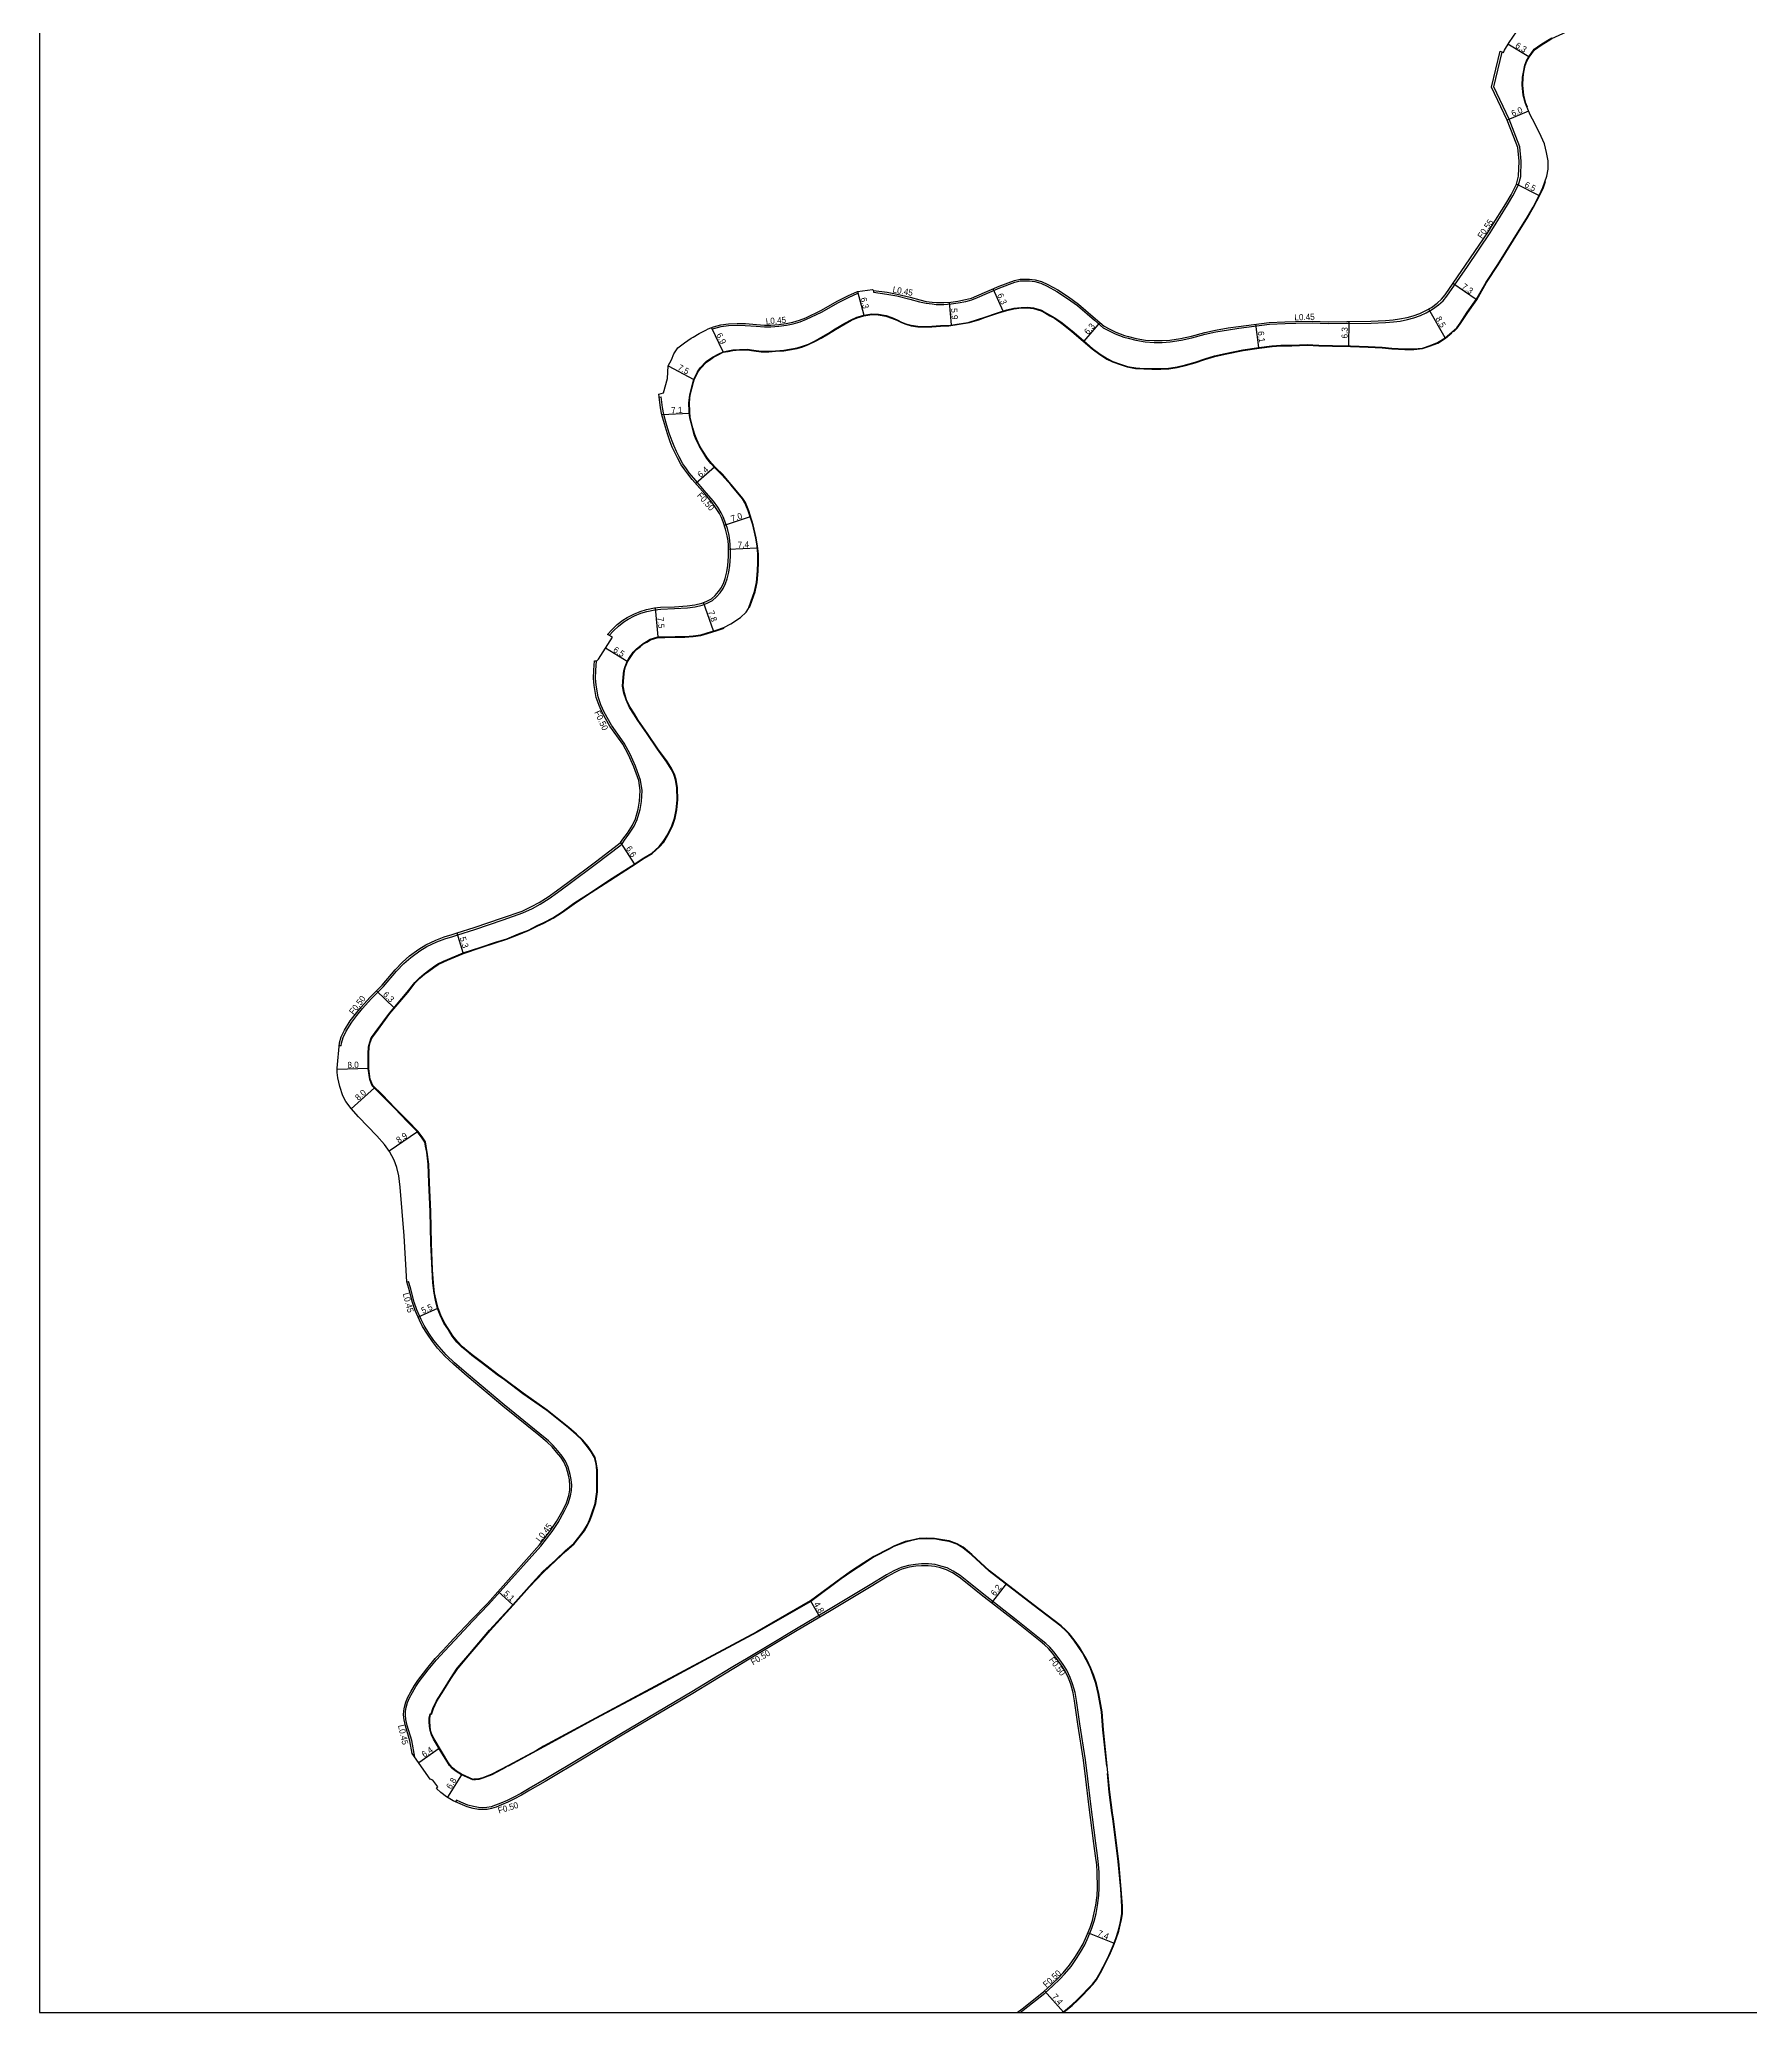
# Model space of a CAD drawing. Header units: metres. Extents: x -24000 to -20000, y -93000 to -89999.
# Drawn here: x -24000 to -23559, y -93000 to -92491 of the extents above; entities that cross this region are included whole.
import ezdxf

# ---------------------------------------------------------------- set-up
doc = ezdxf.new("R2010")
doc.units = ezdxf.units.M
doc.header["$LTSCALE"] = 2.5
for name, color, linetype in [('側溝・桝', 7, 'Continuous'), ('図郭', 7, 'Continuous'), ('幅員', 7, 'Continuous'), ('歩道・分離帯・安全施設', 7, 'Continuous'), ('道路', 7, 'Continuous')]:
    doc.layers.add(name, color=color, linetype=linetype)
doc.styles.get("Standard").update_dxf_attribs({"font": ''})
doc.styles.get('Standard').set_extended_font_data('@MS PGothic')

msp = doc.modelspace()

# ---------------------------------------------------------------- linework, layer by layer
at = {"layer": '側溝・桝'}
for points in [[(-23662.28, -92564.46), (-23656.58, -92564.4), (-23652.84, -92564.24), (-23650.78, -92564.05), (-23649.11, -92563.83), (-23647.15, -92563.44), (-23645.57, -92563.03), (-23643.82, -92562.4), (-23642.32, -92561.73), (-23640.69, -92560.8), (-23639.15, -92559.65), (-23638.02, -92558.6), (-23637.04, -92557.43), (-23631.72, -92549.73), (-23625.82, -92541.05), (-23625, -92539.74), (-23621.35, -92533.87), (-23619.98, -92531.57), (-23618.52, -92528.72), (-23617.96, -92526.54), (-23617.85, -92522.61), (-23618.2, -92518.95), (-23619.2, -92516.22), (-23620.95, -92511.81), (-23624.92, -92503.44), (-23622.79, -92494.46)], [(-23784.92, -92556.42), (-23781.47, -92556.88), (-23778.84, -92557.36), (-23775.53, -92558.16), (-23773.06, -92558.84), (-23771.35, -92559.22), (-23769.79, -92559.41), (-23768.7, -92559.53), (-23766.76, -92559.55), (-23764.88, -92559.39), (-23763.06, -92559.14), (-23761.05, -92558.76), (-23759.52, -92558.37), (-23758.07, -92557.79), (-23752.35, -92555.25), (-23748.44, -92553.81), (-23747.04, -92553.49), (-23746.07, -92553.45), (-23744.7, -92553.47), (-23743.32, -92553.65), (-23741.73, -92554.1), (-23740.1, -92554.8), (-23737.58, -92556.19), (-23734.85, -92557.99), (-23732.28, -92559.85), (-23727.89, -92563.65), (-23725.63, -92565.55), (-23724.14, -92566.37), (-23722.57, -92567.09), (-23720.31, -92567.96), (-23719.26, -92568.24), (-23717.21, -92568.77), (-23714.8, -92569.2), (-23712.55, -92569.35), (-23710.43, -92569.33), (-23708.37, -92569.2), (-23705.59, -92568.75), (-23702.77, -92568.14), (-23699.36, -92567.19), (-23696.63, -92566.64), (-23693.32, -92566.06), (-23690.69, -92565.71), (-23682.78, -92564.68), (-23678.76, -92564.46), (-23676.01, -92564.37), (-23671.72, -92564.33), (-23667.66, -92564.48), (-23662.85, -92564.36), (-23662.29, -92564.36)], [(-23784.86, -92555.97), (-23784.92, -92556.42)], [(-23826.5, -92565.93), (-23826.06, -92565.75), (-23824.21, -92565.28), (-23822.26, -92565.01), (-23820.02, -92564.92), (-23817.97, -92564.97), (-23815.14, -92565.19), (-23813.02, -92565.34), (-23811.36, -92565.32), (-23809.3, -92565.16), (-23807.33, -92564.91), (-23805.58, -92564.57), (-23803.79, -92564.01), (-23802.19, -92563.39), (-23798.27, -92561.54), (-23793.9, -92559.02), (-23791.34, -92557.75), (-23788.91, -92556.67)], [(-23789.03, -92556.23), (-23788.91, -92556.67)], [(-23826.5, -92565.93), (-23826.67, -92565.51)], [(-23662.29, -92563.9), (-23662.28, -92564.46)], [(-23853.03, -92644.89), (-23851.95, -92643.72), (-23850.64, -92642.49), (-23849.25, -92641.36), (-23848.17, -92640.67), (-23846.55, -92639.85), (-23844.93, -92639.19), (-23843.32, -92638.69), (-23841.32, -92638.3), (-23839.75, -92638.15), (-23836.2, -92638), (-23832.89, -92637.78), (-23830.92, -92637.5), (-23829.07, -92637.07), (-23827.8, -92636.62), (-23826.44, -92635.88), (-23825.37, -92634.97), (-23824.47, -92633.91), (-23823.67, -92632.81), (-23823.07, -92631.48), (-23822.64, -92630.34), (-23822.21, -92628.63), (-23821.98, -92626.9), (-23821.77, -92624.55), (-23821.76, -92623.15), (-23821.83, -92621.57), (-23821.92, -92620.41), (-23822.14, -92619.11), (-23822.59, -92617.32), (-23823.22, -92615.47), (-23823.68, -92614.3), (-23824.17, -92613.26), (-23825.05, -92611.85), (-23826.18, -92610.24), (-23828.04, -92608.11), (-23831.27, -92604.39), (-23832.41, -92602.96), (-23833.13, -92601.95), (-23834.04, -92600.67), (-23835.04, -92598.88), (-23835.72, -92597.51), (-23836.33, -92596.13), (-23836.84, -92594.82), (-23837.59, -92592.73), (-23838.36, -92590.21), (-23838.99, -92587.9), (-23839.31, -92586.15), (-23839.66, -92583.38)], [(-23840.15, -92583.44), (-23839.66, -92583.38)], [(-23922.18, -92750.76), (-23922.11, -92750.01), (-23921.69, -92748.62), (-23920.89, -92746.94), (-23919.45, -92744.6), (-23918.13, -92742.89), (-23916.65, -92741.06), (-23914.45, -92738.64), (-23911.26, -92735.4), (-23907.9, -92731.47), (-23906.05, -92729.5), (-23904.24, -92727.92), (-23901.92, -92726.23), (-23900.1, -92725.14), (-23897.55, -92723.91), (-23895.43, -92723.12), (-23893.39, -92722.5), (-23892.09, -92722.1), (-23887.72, -92720.72), (-23880.42, -92718.21), (-23875.32, -92716.42), (-23872.88, -92715.28), (-23870.86, -92714.19), (-23868.55, -92712.72), (-23866.38, -92711.19), (-23863.43, -92709.04), (-23856.33, -92703.69), (-23850.36, -92699.12), (-23849.75, -92698.62), (-23849.13, -92697.7), (-23847.98, -92696.14), (-23846.61, -92694.08), (-23845.85, -92692.36), (-23845.1, -92689.78), (-23844.76, -92687.71), (-23844.56, -92684.9), (-23844.97, -92682.19), (-23846.28, -92678.62), (-23847.64, -92675.52), (-23849.16, -92672.72), (-23852.51, -92668.03), (-23854.35, -92664.72), (-23855.23, -92662.78), (-23855.89, -92660.77), (-23856.46, -92657.7), (-23856.61, -92655.89), (-23856.51, -92653.91), (-23856.37, -92651.45)], [(-23922.18, -92750.76), (-23922.68, -92750.71)], [(-23903.19, -92934.11), (-23903.99, -92929.83), (-23905.16, -92925.98), (-23905.5, -92924.43), (-23905.61, -92923.22), (-23905.57, -92922.26), (-23905.44, -92921.34), (-23905.08, -92920.08), (-23904.57, -92918.89), (-23903.82, -92917.5), (-23902.89, -92915.95), (-23902.04, -92914.63), (-23899.76, -92911.63), (-23897.6, -92909.04), (-23895.56, -92906.84), (-23892.88, -92903.99), (-23888.2, -92899.01), (-23884.15, -92894.8), (-23870.66, -92879.74), (-23867.8, -92875.99), (-23866.25, -92873.6), (-23864.55, -92870.62), (-23863.64, -92868.76), (-23863.02, -92866.77), (-23862.75, -92865.39), (-23862.72, -92864.04), (-23862.87, -92862.58), (-23863.12, -92861.3), (-23863.66, -92859.41), (-23864.36, -92857.81), (-23865.19, -92856.53), (-23866.27, -92855.18), (-23867.47, -92853.79), (-23868.73, -92852.57), (-23870.91, -92850.8), (-23880.17, -92843.28), (-23889.37, -92835.59), (-23892.93, -92832.5), (-23895.09, -92830.4), (-23896.95, -92828.37), (-23898.26, -92826.72), (-23899.58, -92824.85), (-23900.82, -92822.83), (-23901.57, -92821.3), (-23902.67, -92818.84), (-23903.36, -92816.8), (-23904.33, -92813.17), (-23904.81, -92811.51)], [(-23905.27, -92811.58), (-23904.81, -92811.51)], [(-23747.06, -93000), (-23746.29, -92999.41), (-23740.75, -92995.02), (-23738.65, -92993.12), (-23736.87, -92991.36), (-23735.66, -92990.07), (-23733.96, -92988.09), (-23732.53, -92986.03), (-23731.52, -92984.45), (-23730.43, -92982.5), (-23729.54, -92980.53), (-23728.62, -92978.28), (-23727.99, -92976.4), (-23727.49, -92974.43), (-23727.1, -92972.41), (-23726.76, -92969.83), (-23726.66, -92967.84), (-23726.72, -92963.78), (-23726.85, -92961.83), (-23727.13, -92959.49), (-23727.56, -92956.31), (-23728.84, -92946.29), (-23729.65, -92939.76), (-23730.22, -92934.84), (-23731.71, -92925.54), (-23732.57, -92919.56), (-23732.91, -92917.49), (-23733.55, -92915.2), (-23734.17, -92913.59), (-23735.04, -92911.74), (-23735.98, -92910.25), (-23737.3, -92908.41), (-23738.35, -92907.01), (-23739.45, -92905.81), (-23740.45, -92904.85), (-23741.65, -92903.89), (-23748.11, -92898.71), (-23756.85, -92891.88), (-23760.86, -92888.67), (-23762.56, -92887.33), (-23764.32, -92886.18), (-23765.89, -92885.37), (-23767.52, -92884.87), (-23769, -92884.51), (-23770.75, -92884.33), (-23772.53, -92884.3), (-23774.08, -92884.44), (-23775.85, -92884.73), (-23777.73, -92885.24), (-23778.55, -92885.56), (-23779.65, -92886.07), (-23781.54, -92887.15), (-23785.79, -92889.73), (-23796.5, -92896.17), (-23804.79, -92901.03), (-23811.42, -92905.06), (-23817.62, -92908.76), (-23820.77, -92910.63), (-23821.58, -92911.15), (-23831.73, -92917.32), (-23849.93, -92928.06), (-23859.78, -92933.97), (-23869.83, -92940.02), (-23873.74, -92942.27), (-23875.87, -92943.51), (-23877.87, -92944.59), (-23879.39, -92945.34), (-23880.98, -92946.01), (-23882.38, -92946.57), (-23883.53, -92946.92), (-23884.59, -92947.13), (-23885.66, -92947.18), (-23886.76, -92947.15), (-23888.05, -92946.9), (-23889.55, -92946.53), (-23891.29, -92945.79), (-23892.48, -92945.24)], [(-23892.48, -92945.24), (-23892.68, -92945.68)]]:
    msp.add_lwpolyline(points, dxfattribs=at)
at = {"layer": '図郭'}
msp.add_lwpolyline([(-24000, -93000), (-23200, -93000), (-23200, -92400), (-24000, -92400)], close=True, dxfattribs=at)
at = {"layer": '幅員', "flags": 128}
for points in [[(-23615.88, -92495.69), (-23621.26, -92492.47)], [(-23615.94, -92509.71), (-23621.47, -92512.04)], [(-23613.27, -92531.48), (-23619.05, -92528.52)], [(-23751.48, -92561.25), (-23754.04, -92555.5)], [(-23629.45, -92558.31), (-23635.46, -92554.16)], [(-23789.03, -92556.23), (-23787.43, -92562.3)], [(-23764.8, -92564.85), (-23765.31, -92558.97)], [(-23637.47, -92568.14), (-23641.71, -92560.73)], [(-23823.68, -92571.76), (-23826.67, -92565.51)], [(-23730.53, -92569.06), (-23726.48, -92564.24)], [(-23685.52, -92570.69), (-23686.3, -92564.68)], [(-23662.29, -92563.9), (-23662.39, -92570.24)], [(-23837.86, -92575.35), (-23831.26, -92578.92)], [(-23832.37, -92587.7), (-23839.48, -92588.01)], [(-23825.9, -92601.54), (-23830.75, -92605.74)], [(-23816.72, -92614.34), (-23823.37, -92616.58)], [(-23814.88, -92622.39), (-23822.28, -92622.71)], [(-23826.13, -92643.74), (-23828.73, -92636.42)], [(-23840.4, -92645.28), (-23841.15, -92637.79)], [(-23848.46, -92651.62), (-23854.01, -92648.18)], [(-23850.13, -92698.28), (-23846.58, -92703.81)], [(-23890.71, -92726.74), (-23892.3, -92721.64)], [(-23908.56, -92740.91), (-23913.05, -92736.51)], [(-23915.22, -92756.54), (-23923.24, -92756.84)], [(-23913.62, -92761.6), (-23919.6, -92766.94)], [(-23902.46, -92772.91), (-23909.81, -92777.88)], [(-23897.3, -92818.43), (-23902.36, -92820.68)], [(-23877.9, -92894.84), (-23881.73, -92891.41)], [(-23750.66, -92889.42), (-23754.5, -92894.33)], [(-23801.14, -92893.87), (-23798.71, -92898.02)], [(-23896.89, -92931.93), (-23902.18, -92935.58)], [(-23891.18, -92938.69), (-23894.77, -92944.49)], [(-23722.77, -92982.23), (-23729.61, -92979.43)], [(-23735.88, -92999.91), (-23740.81, -92994.43)]]:
    msp.add_lwpolyline(points, dxfattribs=at)
at = {"layer": '歩道・分離帯・安全施設'}
for points in [[(-23616.21, -92508.69), (-23616.63, -92507.68), (-23617.16, -92505.61), (-23617.45, -92503.01), (-23617.34, -92501), (-23617.15, -92499.67), (-23616.81, -92497.9), (-23616.37, -92496.8), (-23615.76, -92495.77), (-23614.44, -92493.86), (-23612.72, -92492.69), (-23610.87, -92491.56), (-23609.92, -92490.94), (-23608.1, -92490.11), (-23580.79, -92477.58), (-23576.38, -92475.68), (-23573.65, -92474.67), (-23571.07, -92473.88), (-23569.78, -92473.51), (-23567.01, -92472.83), (-23565.81, -92472.62), (-23565.49, -92472.57)], [(-23635.35, -92566.6), (-23634.33, -92565.69), (-23633.51, -92564.44), (-23631.62, -92561.61), (-23629.32, -92558.39), (-23626.78, -92553.92), (-23623.76, -92549.3), (-23619.83, -92542.95), (-23616.14, -92537.03), (-23614.65, -92534.51), (-23613.04, -92531.36), (-23612.11, -92529.42), (-23611.56, -92527.89)], [(-23765.51, -92565.1), (-23760.18, -92564.25), (-23757.76, -92563.52), (-23756.15, -92562.96), (-23752.86, -92561.82), (-23750.5, -92561.11), (-23748.67, -92560.65), (-23746.76, -92560.45), (-23745.2, -92560.4), (-23743.63, -92560.62), (-23741.64, -92561.21), (-23740.51, -92561.82), (-23739.41, -92562.47), (-23738.22, -92563.13), (-23736.36, -92564.44), (-23733.76, -92566.52), (-23730.82, -92569), (-23728.54, -92571), (-23726.52, -92572.47), (-23724.7, -92573.65), (-23723.25, -92574.37), (-23721.27, -92575.07), (-23719.44, -92575.67), (-23717.29, -92576.06), (-23715.17, -92576.19), (-23713.09, -92576.26), (-23710.8, -92576.25), (-23708.76, -92576.13), (-23706.54, -92575.8), (-23704.4, -92575.26), (-23701.91, -92574.6), (-23699.42, -92573.72), (-23696.9, -92572.94), (-23694.17, -92572.35), (-23689.6, -92571.43), (-23685.46, -92570.83), (-23682.11, -92570.42), (-23679.82, -92570.24), (-23677, -92570.21), (-23673.06, -92570.05), (-23670.06, -92570.19), (-23666.51, -92570.32), (-23661.89, -92570.39), (-23657.29, -92570.56), (-23653.75, -92570.7), (-23651.23, -92570.96), (-23647.89, -92571.15), (-23645.56, -92571.13), (-23643.29, -92570.95), (-23641.28, -92570.26), (-23639.33, -92569.5), (-23637.39, -92568.26), (-23635.7, -92566.9)], [(-23816.89, -92637.68), (-23816.29, -92636.07), (-23815.44, -92633.62), (-23814.94, -92631.29), (-23814.68, -92628.29), (-23814.56, -92626.01), (-23814.57, -92623.93), (-23814.79, -92621.82), (-23815.13, -92619.76), (-23815.9, -92616.37), (-23817.08, -92612.75), (-23817.92, -92610.6), (-23818.56, -92609.61), (-23819.77, -92608.12), (-23821.6, -92605.96), (-23823.86, -92603.34), (-23825.51, -92601.75), (-23826.72, -92600.44), (-23827.74, -92599.19), (-23828.79, -92597.51), (-23829.65, -92596.14), (-23830.5, -92594.37), (-23830.97, -92593.09), (-23831.45, -92591.34), (-23832.15, -92588.73), (-23832.26, -92587.15), (-23832.36, -92584.96), (-23832.14, -92582.84), (-23831.28, -92579.56), (-23831.12, -92578.97), (-23830.2, -92577.02), (-23829.47, -92575.95), (-23827.97, -92574.41), (-23826.82, -92573.63), (-23826.18, -92573.18), (-23824.93, -92572.54), (-23823.63, -92571.9), (-23822.42, -92571.66), (-23821.18, -92571.4), (-23819.46, -92571.3), (-23817.51, -92571.26), (-23815.76, -92571.49), (-23813.91, -92571.74), (-23811.88, -92571.74), (-23810.17, -92571.64), (-23808.04, -92571.51), (-23806.52, -92571.27), (-23804.55, -92570.92), (-23803.12, -92570.47), (-23801.62, -92569.91), (-23799.85, -92569.05), (-23798.38, -92568.25), (-23796.46, -92567.12), (-23794.73, -92566), (-23792.19, -92564.52), (-23790.57, -92563.61), (-23789.12, -92562.98), (-23787.4, -92562.45), (-23785.29, -92562.16), (-23783.66, -92562.24), (-23781.7, -92562.54), (-23780.22, -92563.05), (-23778.89, -92563.63), (-23777.7, -92564.24), (-23776.57, -92564.67), (-23775.17, -92565.04), (-23773.48, -92565.3), (-23772.32, -92565.37), (-23769.81, -92565.32), (-23767.6, -92565.17), (-23765.51, -92565.1)], [(-23898.87, -92923.15), (-23898.4, -92921.64), (-23897.49, -92919.72), (-23895.71, -92916.88), (-23893.88, -92913.95), (-23892.1, -92911.29), (-23892.04, -92911.2), (-23888.91, -92907.53), (-23883.77, -92901.46), (-23877.79, -92894.94), (-23873.59, -92890.21), (-23870.04, -92886.41), (-23866.83, -92883.46), (-23864.21, -92881.01), (-23862.09, -92879.14), (-23860.78, -92877.47), (-23859.45, -92875.77), (-23858.55, -92874.2), (-23857.99, -92872.96), (-23857.54, -92871.81), (-23856.55, -92868.76), (-23856.11, -92865.71), (-23856.1, -92862.8), (-23856.09, -92860.13), (-23856.3, -92858.51), (-23856.68, -92856.86), (-23857.62, -92855.33), (-23858.52, -92854.04), (-23859.95, -92852.33), (-23861.47, -92850.84), (-23863.5, -92849.15), (-23869.04, -92844.67), (-23875.21, -92840.32), (-23880, -92836.75), (-23881.88, -92835.42), (-23884.53, -92833.35), (-23886.36, -92831.98), (-23888.42, -92830.44), (-23889.8, -92829.3), (-23890.93, -92828.31), (-23892.21, -92827), (-23893.41, -92825.47), (-23894.42, -92823.88), (-23895.54, -92822.14), (-23896.52, -92820.16), (-23897.16, -92818.39), (-23897.72, -92816.32), (-23898.08, -92814.46), (-23898.37, -92811.82), (-23898.6, -92808.52), (-23898.88, -92801.71), (-23899.08, -92793.43), (-23899.4, -92786.02), (-23899.61, -92781.24), (-23899.98, -92778.11), (-23900.28, -92776.61), (-23900.47, -92775.47), (-23901.15, -92774.41), (-23902.34, -92772.82), (-23905.03, -92770.1), (-23908.26, -92766.8), (-23911.65, -92763.31), (-23914.05, -92760.98), (-23914.68, -92759.33), (-23915.07, -92756.53), (-23915.06, -92752.82), (-23914.98, -92751.03), (-23914.69, -92749.83), (-23914.31, -92748.77), (-23913.28, -92747.35), (-23909.62, -92742.39), (-23905.01, -92736.97), (-23903.07, -92734.48), (-23901.87, -92733.31), (-23900.66, -92732.28), (-23899.57, -92731.45), (-23898.27, -92730.49), (-23897.17, -92729.75), (-23895.75, -92729.07), (-23894.73, -92728.6), (-23890.66, -92726.88), (-23886.12, -92725.39), (-23882.35, -92724.14), (-23879.42, -92723.25), (-23876.35, -92722), (-23873.85, -92721.03), (-23871.61, -92719.87), (-23869.89, -92719.07), (-23867.53, -92717.83), (-23865.1, -92716.29), (-23862.1, -92714.1), (-23857.67, -92711.23), (-23852.86, -92708.06), (-23847.35, -92704.48), (-23844.02, -92702.34), (-23841.98, -92701.16), (-23840.11, -92699.43), (-23839, -92698.17), (-23837.92, -92696.42), (-23836.75, -92694.08), (-23836.07, -92692.06), (-23835.62, -92689.88), (-23835.36, -92687.28), (-23835.48, -92684.22), (-23835.82, -92682.07), (-23836.23, -92680.7), (-23836.91, -92679.33), (-23838.06, -92677.5), (-23840.52, -92674.12), (-23843.15, -92670.23), (-23845.56, -92666.79), (-23846.54, -92665.14), (-23847.68, -92663.39), (-23848.56, -92661.47), (-23849.14, -92659.72), (-23849.46, -92657.94), (-23849.32, -92655.69), (-23849.13, -92654.03), (-23848.84, -92652.97), (-23848.33, -92651.69), (-23847.68, -92650.65), (-23846.8, -92649.35), (-23846, -92648.54), (-23845.11, -92647.82), (-23844.21, -92647.09), (-23843.38, -92646.61), (-23842.4, -92646.04), (-23841.32, -92645.67), (-23840.39, -92645.43), (-23838.69, -92645.41), (-23836.06, -92645.34), (-23833.58, -92645.33), (-23831.37, -92645.16), (-23829.41, -92644.88), (-23827.75, -92644.4), (-23825.44, -92643.69), (-23823.41, -92643.01)], [(-23724.76, -92936.51), (-23725.73, -92927.07), (-23726.07, -92922.47), (-23726.94, -92917.75), (-23727.56, -92915.16), (-23728.23, -92913.18), (-23728.94, -92911.25), (-23730.04, -92909.05), (-23730.99, -92907.29), (-23731.91, -92905.89), (-23733.27, -92904), (-23734.56, -92902.35), (-23735.38, -92901.51), (-23736.58, -92900.4), (-23743.77, -92894.91), (-23755.07, -92886.22), (-23759.64, -92882), (-23761.85, -92880.15), (-23763.39, -92879.25), (-23765.38, -92878.55), (-23767.08, -92878.27), (-23769.21, -92877.88), (-23771.23, -92877.83), (-23773.07, -92877.88), (-23775.35, -92878.38), (-23776.66, -92878.71), (-23779.62, -92879.85), (-23780.87, -92880.55), (-23784.71, -92882.52), (-23787.34, -92884.18), (-23790.47, -92886.24), (-23793.25, -92888.2), (-23801.06, -92894), (-23814.91, -92901.95), (-23827.45, -92908.65), (-23841.13, -92915.99), (-23856.52, -92924.22), (-23869.95, -92931.47), (-23871.77, -92932.52), (-23878.97, -92936.41), (-23879.29, -92936.58)], [(-23888.17, -92939.91), (-23891.11, -92938.56), (-23892.46, -92937.74), (-23893.44, -92936.93), (-23894.09, -92936.19), (-23894.65, -92935.39), (-23896.07, -92933.01), (-23898.21, -92929.46), (-23898.77, -92928.29), (-23899.13, -92927.24), (-23899.26, -92926.17), (-23899.33, -92925.02), (-23899.31, -92924.14), (-23899.15, -92923.12)], [(-23879.67, -92936.77), (-23883.31, -92938.69), (-23885.62, -92939.59), (-23886.69, -92939.89), (-23887.57, -92939.97), (-23887.87, -92939.98)], [(-23736.27, -93000), (-23735.39, -92999.38), (-23733.72, -92998.05), (-23732.25, -92996.66), (-23731.18, -92995.55), (-23729.56, -92993.83), (-23728.43, -92992.69), (-23727.51, -92991.48), (-23726.46, -92989.66), (-23725.7, -92988.24), (-23724.58, -92986.03), (-23723.89, -92984.54), (-23723.12, -92982.73), (-23722.44, -92980.94), (-23721.8, -92978.98), (-23721.38, -92977.42), (-23721.07, -92976.11), (-23720.87, -92974.45), (-23720.84, -92972.62), (-23721.14, -92968.23), (-23721.81, -92961.06), (-23723.19, -92950.09), (-23723.39, -92948.53), (-23724.08, -92943.18), (-23724.57, -92938.38)]]:
    msp.add_lwpolyline(points, dxfattribs=at)
at = {"layer": '道路'}
for points in [[(-23747.85, -93000), (-23746.59, -92999.03), (-23741.06, -92994.65), (-23738.98, -92992.77), (-23737.21, -92991.03), (-23736.01, -92989.75), (-23734.34, -92987.8), (-23732.93, -92985.77), (-23731.94, -92984.21), (-23730.86, -92982.28), (-23729.98, -92980.34), (-23729.06, -92978.11), (-23728.45, -92976.26), (-23727.96, -92974.32), (-23727.57, -92972.33), (-23727.24, -92969.79), (-23727.14, -92967.83), (-23727.2, -92963.8), (-23727.33, -92961.88), (-23727.6, -92959.55), (-23728.04, -92956.37), (-23729.32, -92946.35), (-23730.12, -92939.82), (-23730.7, -92934.91), (-23732.18, -92925.61), (-23733.05, -92919.63), (-23733.37, -92917.6), (-23734.01, -92915.35), (-23734.62, -92913.78), (-23735.46, -92911.97), (-23736.37, -92910.52), (-23737.69, -92908.69), (-23738.72, -92907.31), (-23739.8, -92906.15), (-23740.76, -92905.21), (-23741.95, -92904.26), (-23748.4, -92899.08), (-23757.14, -92892.26), (-23761.15, -92889.04), (-23762.83, -92887.72), (-23764.56, -92886.6), (-23766.07, -92885.82), (-23767.65, -92885.34), (-23769.08, -92884.98), (-23770.77, -92884.81), (-23772.51, -92884.78), (-23774.02, -92884.92), (-23775.74, -92885.2), (-23777.58, -92885.69), (-23778.36, -92886), (-23779.43, -92886.49), (-23781.3, -92887.57), (-23785.54, -92890.14), (-23796.25, -92896.58), (-23804.55, -92901.45), (-23811.17, -92905.47), (-23817.38, -92909.17), (-23820.52, -92911.04), (-23821.32, -92911.56), (-23831.48, -92917.73), (-23849.68, -92928.47), (-23859.54, -92934.38), (-23869.59, -92940.43), (-23873.5, -92942.68), (-23875.64, -92943.93), (-23877.65, -92945.02), (-23879.19, -92945.78), (-23880.8, -92946.45), (-23882.22, -92947.02), (-23883.41, -92947.39), (-23884.53, -92947.61), (-23885.66, -92947.66), (-23886.81, -92947.63), (-23888.16, -92947.37), (-23889.7, -92946.99), (-23891.49, -92946.22), (-23893.34, -92945.38), (-23895.02, -92944.34), (-23896.51, -92943.23), (-23897.6, -92942.21), (-23897.27, -92941.79), (-23898.53, -92940.06), (-23899.27, -92939.8), (-23903.84, -92933.17), (-23904.44, -92929.94), (-23905.61, -92926.09), (-23905.96, -92924.5), (-23906.07, -92923.24), (-23906.03, -92922.21), (-23905.89, -92921.24), (-23905.52, -92919.93), (-23904.99, -92918.69), (-23904.22, -92917.27), (-23903.29, -92915.7), (-23902.42, -92914.36), (-23900.12, -92911.34), (-23897.94, -92908.74), (-23895.9, -92906.52), (-23893.22, -92903.67), (-23888.53, -92898.69), (-23884.49, -92894.49), (-23871.01, -92879.44), (-23868.18, -92875.73), (-23866.65, -92873.36), (-23864.96, -92870.4), (-23864.07, -92868.59), (-23863.47, -92866.66), (-23863.21, -92865.34), (-23863.19, -92864.06), (-23863.33, -92862.65), (-23863.58, -92861.4), (-23864.1, -92859.57), (-23864.77, -92858.03), (-23865.57, -92856.81), (-23866.63, -92855.48), (-23867.81, -92854.11), (-23869.04, -92852.91), (-23871.21, -92851.16), (-23880.46, -92843.64), (-23889.67, -92835.94), (-23893.24, -92832.85), (-23895.43, -92830.73), (-23897.3, -92828.67), (-23898.63, -92827), (-23899.96, -92825.11), (-23901.23, -92823.06), (-23901.99, -92821.5), (-23903.1, -92819.01), (-23903.8, -92816.94), (-23904.77, -92813.3), (-23905.27, -92811.58), (-23905.94, -92799.72), (-23906.93, -92787.14), (-23907.28, -92784.24), (-23907.82, -92782.06), (-23908.54, -92780.17), (-23909.72, -92778), (-23910.97, -92776.15), (-23912.97, -92773.91), (-23917.75, -92769.01), (-23919.63, -92766.91), (-23921.02, -92765.12), (-23921.75, -92763.6), (-23922.52, -92761.18), (-23923.03, -92758.94), (-23923.21, -92757.58), (-23923.25, -92756.5), (-23922.6, -92749.92), (-23922.15, -92748.44), (-23921.33, -92746.7), (-23919.86, -92744.32), (-23918.52, -92742.59), (-23917.03, -92740.74), (-23914.81, -92738.3), (-23911.63, -92735.06), (-23908.27, -92731.14), (-23906.39, -92729.15), (-23904.55, -92727.53), (-23902.19, -92725.81), (-23900.33, -92724.7), (-23897.75, -92723.45), (-23895.59, -92722.65), (-23893.53, -92722.03), (-23892.24, -92721.63), (-23887.88, -92720.25), (-23880.58, -92717.75), (-23875.51, -92715.96), (-23873.1, -92714.84), (-23871.11, -92713.76), (-23868.83, -92712.31), (-23866.67, -92710.78), (-23863.72, -92708.64), (-23856.63, -92703.29), (-23850.67, -92698.73), (-23850.13, -92698.28), (-23849.54, -92697.42), (-23848.38, -92695.85), (-23847.04, -92693.84), (-23846.32, -92692.18), (-23845.58, -92689.67), (-23845.25, -92687.66), (-23845.06, -92684.92), (-23845.46, -92682.31), (-23846.74, -92678.81), (-23848.09, -92675.73), (-23849.58, -92672.98), (-23852.93, -92668.3), (-23854.79, -92664.94), (-23855.69, -92662.96), (-23856.38, -92660.89), (-23856.95, -92657.77), (-23857.1, -92655.9), (-23857, -92653.88), (-23856.86, -92651.42), (-23856.26, -92651.45), (-23855.79, -92651.04), (-23852.25, -92645.34), (-23853.47, -92644.64), (-23852.3, -92643.37), (-23850.97, -92642.12), (-23849.54, -92640.96), (-23848.42, -92640.24), (-23846.75, -92639.4), (-23845.09, -92638.72), (-23843.44, -92638.21), (-23841.39, -92637.81), (-23839.79, -92637.65), (-23836.23, -92637.5), (-23832.94, -92637.29), (-23831.01, -92637.01), (-23829.21, -92636.59), (-23828.01, -92636.17), (-23826.72, -92635.47), (-23825.72, -92634.61), (-23824.86, -92633.6), (-23824.1, -92632.56), (-23823.53, -92631.29), (-23823.11, -92630.19), (-23822.7, -92628.53), (-23822.47, -92626.85), (-23822.27, -92624.52), (-23822.26, -92623.16), (-23822.32, -92621.6), (-23822.42, -92620.47), (-23822.63, -92619.21), (-23823.07, -92617.46), (-23823.69, -92615.64), (-23824.14, -92614.49), (-23824.61, -92613.5), (-23825.46, -92612.13), (-23826.57, -92610.54), (-23828.42, -92608.43), (-23831.65, -92604.7), (-23832.8, -92603.26), (-23833.54, -92602.24), (-23834.46, -92600.93), (-23835.48, -92599.11), (-23836.17, -92597.72), (-23836.79, -92596.32), (-23837.31, -92595), (-23838.06, -92592.88), (-23838.83, -92590.34), (-23839.48, -92588.01), (-23839.8, -92586.23), (-23840.16, -92583.4), (-23840.25, -92582.67), (-23839.05, -92582.37), (-23838.01, -92578.67), (-23837.86, -92575.35), (-23837.03, -92573.81), (-23836.41, -92572.33), (-23835.4, -92570.78), (-23833.65, -92569.43), (-23831.95, -92568.24), (-23831.43, -92567.95), (-23829.88, -92567.05), (-23828.14, -92566.15), (-23827.57, -92565.87), (-23826.2, -92565.32), (-23824.3, -92564.83), (-23822.3, -92564.55), (-23820.03, -92564.46), (-23817.95, -92564.51), (-23815.11, -92564.74), (-23813.01, -92564.88), (-23811.38, -92564.87), (-23809.35, -92564.71), (-23807.4, -92564.46), (-23805.69, -92564.13), (-23803.94, -92563.58), (-23802.37, -92562.97), (-23798.48, -92561.14), (-23794.12, -92558.62), (-23791.54, -92557.33), (-23789.03, -92556.23), (-23785.19, -92555.74), (-23784.86, -92555.97), (-23781.4, -92556.43), (-23778.75, -92556.92), (-23775.42, -92557.71), (-23772.94, -92558.4), (-23771.28, -92558.77), (-23769.74, -92558.96), (-23768.67, -92559.08), (-23766.78, -92559.09), (-23764.93, -92558.93), (-23763.13, -92558.69), (-23761.15, -92558.31), (-23759.66, -92557.94), (-23758.25, -92557.37), (-23752.52, -92554.83), (-23748.57, -92553.37), (-23747.09, -92553.04), (-23746.07, -92553), (-23744.67, -92553.02), (-23743.23, -92553.2), (-23741.58, -92553.67), (-23739.9, -92554.39), (-23737.34, -92555.8), (-23734.59, -92557.62), (-23731.99, -92559.49), (-23727.6, -92563.3), (-23725.37, -92565.17), (-23723.94, -92565.96), (-23722.4, -92566.67), (-23720.17, -92567.52), (-23719.15, -92567.8), (-23717.12, -92568.32), (-23714.75, -92568.75), (-23712.54, -92568.89), (-23710.45, -92568.88), (-23708.43, -92568.75), (-23705.68, -92568.31), (-23702.88, -92567.7), (-23699.47, -92566.75), (-23696.72, -92566.19), (-23693.39, -92565.61), (-23690.75, -92565.26), (-23682.82, -92564.23), (-23678.78, -92564.01), (-23676.02, -92563.92), (-23671.71, -92563.87), (-23667.66, -92564.03), (-23662.86, -92563.91), (-23656.6, -92563.84), (-23652.88, -92563.68), (-23650.84, -92563.49), (-23649.2, -92563.28), (-23647.27, -92562.89), (-23645.74, -92562.49), (-23644.03, -92561.88), (-23642.58, -92561.23), (-23640.99, -92560.32), (-23639.51, -92559.22), (-23638.43, -92558.21), (-23637.49, -92557.09), (-23632.18, -92549.41), (-23626.29, -92540.75), (-23625.48, -92539.44), (-23621.83, -92533.58), (-23620.48, -92531.3), (-23619.05, -92528.52), (-23618.52, -92526.46), (-23618.41, -92522.63), (-23618.76, -92519.08), (-23619.72, -92516.42), (-23621.47, -92512.04), (-23625.51, -92503.5), (-23623.32, -92494.26), (-23622.44, -92494.6), (-23622.18, -92494.02), (-23620.99, -92492.02), (-23619.08, -92489.22)], [(-23736.01, -93000), (-23735.3, -92999.5), (-23733.63, -92998.16), (-23732.14, -92996.76), (-23731.07, -92995.65), (-23729.45, -92993.94), (-23728.32, -92992.79), (-23727.38, -92991.56), (-23726.33, -92989.73), (-23725.57, -92988.31), (-23724.45, -92986.1), (-23723.76, -92984.6), (-23722.98, -92982.79), (-23722.3, -92980.99), (-23721.66, -92979.03), (-23721.24, -92977.45), (-23720.92, -92976.13), (-23720.72, -92974.46), (-23720.69, -92972.61), (-23720.99, -92968.22), (-23721.66, -92961.05), (-23723.04, -92950.07), (-23723.24, -92948.51), (-23723.93, -92943.16), (-23725.58, -92927.06), (-23725.92, -92922.46), (-23726.79, -92917.72), (-23727.42, -92915.12), (-23728.09, -92913.13), (-23728.81, -92911.19), (-23729.9, -92908.98), (-23730.87, -92907.21), (-23731.78, -92905.8), (-23733.15, -92903.91), (-23734.45, -92902.26), (-23735.28, -92901.41), (-23736.49, -92900.29), (-23743.68, -92894.8), (-23754.97, -92886.11), (-23759.54, -92881.89), (-23761.76, -92880.03), (-23763.33, -92879.11), (-23765.34, -92878.4), (-23767.06, -92878.12), (-23769.19, -92877.73), (-23771.23, -92877.68), (-23773.08, -92877.73), (-23775.39, -92878.24), (-23776.71, -92878.57), (-23779.68, -92879.72), (-23780.94, -92880.42), (-23784.78, -92882.39), (-23787.42, -92884.05), (-23790.56, -92886.12), (-23793.34, -92888.08), (-23801.14, -92893.87), (-23814.98, -92901.82), (-23827.53, -92908.52), (-23841.2, -92915.86), (-23856.59, -92924.08), (-23870.03, -92931.34), (-23871.84, -92932.39), (-23879.04, -92936.28), (-23883.37, -92938.56), (-23885.67, -92939.45), (-23886.72, -92939.74), (-23887.58, -92939.82), (-23887.97, -92939.83), (-23888.1, -92940.11), (-23891.18, -92938.69), (-23892.54, -92937.86), (-23893.54, -92937.04), (-23894.21, -92936.28), (-23894.77, -92935.47), (-23896.2, -92933.08), (-23898.34, -92929.54), (-23898.91, -92928.35), (-23899.27, -92927.27), (-23899.41, -92926.18), (-23899.48, -92925.02), (-23899.46, -92924.12), (-23899.27, -92922.95), (-23898.98, -92922.99), (-23898.54, -92921.59), (-23897.62, -92919.65), (-23895.83, -92916.8), (-23894.01, -92913.87), (-23892.23, -92911.2), (-23892.16, -92911.11), (-23889.02, -92907.43), (-23883.89, -92901.36), (-23877.9, -92894.84), (-23873.7, -92890.11), (-23870.15, -92886.3), (-23866.93, -92883.35), (-23864.31, -92880.9), (-23862.2, -92879.04), (-23860.9, -92877.38), (-23859.58, -92875.68), (-23858.68, -92874.13), (-23858.12, -92872.91), (-23857.69, -92871.76), (-23856.7, -92868.72), (-23856.26, -92865.7), (-23856.25, -92862.79), (-23856.24, -92860.14), (-23856.45, -92858.54), (-23856.82, -92856.92), (-23857.75, -92855.41), (-23858.64, -92854.13), (-23860.06, -92852.43), (-23861.57, -92850.95), (-23863.6, -92849.27), (-23869.14, -92844.79), (-23875.3, -92840.44), (-23880.08, -92836.87), (-23881.97, -92835.54), (-23884.62, -92833.47), (-23886.45, -92832.1), (-23888.51, -92830.56), (-23889.89, -92829.41), (-23891.04, -92828.42), (-23892.33, -92827.1), (-23893.54, -92825.56), (-23894.54, -92823.96), (-23895.67, -92822.22), (-23896.66, -92820.21), (-23897.3, -92818.43), (-23897.87, -92816.35), (-23898.23, -92814.48), (-23898.52, -92811.84), (-23898.75, -92808.53), (-23899.03, -92801.72), (-23899.23, -92793.43), (-23899.55, -92786.03), (-23899.76, -92781.25), (-23900.13, -92778.13), (-23900.42, -92776.63), (-23900.61, -92775.53), (-23901.28, -92774.5), (-23902.46, -92772.91), (-23905.14, -92770.21), (-23908.37, -92766.9), (-23911.76, -92763.41), (-23914.18, -92761.07), (-23914.83, -92759.37), (-23915.22, -92756.54), (-23915.21, -92752.82), (-23915.13, -92751), (-23914.83, -92749.79), (-23914.44, -92748.7), (-23913.4, -92747.26), (-23909.74, -92742.3), (-23905.13, -92736.88), (-23903.18, -92734.38), (-23901.97, -92733.2), (-23900.76, -92732.17), (-23899.66, -92731.33), (-23898.36, -92730.37), (-23897.25, -92729.62), (-23895.81, -92728.93), (-23894.79, -92728.46), (-23890.71, -92726.74), (-23886.17, -92725.25), (-23882.4, -92724), (-23879.47, -92723.11), (-23876.41, -92721.86), (-23873.91, -92720.89), (-23871.67, -92719.73), (-23869.96, -92718.93), (-23867.6, -92717.7), (-23865.18, -92716.16), (-23862.19, -92713.98), (-23857.75, -92711.1), (-23852.95, -92707.93), (-23847.43, -92704.36), (-23844.1, -92702.22), (-23842.07, -92701.04), (-23840.21, -92699.33), (-23839.13, -92698.08), (-23838.05, -92696.34), (-23836.89, -92694.02), (-23836.21, -92692.02), (-23835.77, -92689.86), (-23835.51, -92687.27), (-23835.63, -92684.24), (-23835.96, -92682.1), (-23836.37, -92680.75), (-23837.04, -92679.4), (-23838.19, -92677.58), (-23840.64, -92674.21), (-23843.27, -92670.31), (-23845.69, -92666.87), (-23846.67, -92665.22), (-23847.81, -92663.46), (-23848.7, -92661.52), (-23849.28, -92659.75), (-23849.61, -92657.95), (-23849.47, -92655.68), (-23849.28, -92654), (-23848.98, -92652.92), (-23848.46, -92651.62), (-23847.81, -92650.57), (-23846.92, -92649.25), (-23846.1, -92648.43), (-23845.2, -92647.7), (-23844.29, -92646.97), (-23843.46, -92646.48), (-23842.46, -92645.9), (-23841.36, -92645.53), (-23840.4, -92645.28), (-23838.7, -92645.26), (-23836.06, -92645.19), (-23833.59, -92645.18), (-23831.38, -92645.01), (-23829.44, -92644.73), (-23827.79, -92644.26), (-23825.48, -92643.54), (-23823.47, -92642.88), (-23821.71, -92641.89), (-23819.23, -92640.25), (-23817.7, -92638.88), (-23817.15, -92637.94), (-23816.44, -92636.02), (-23815.59, -92633.58), (-23815.09, -92631.27), (-23814.83, -92628.28), (-23814.71, -92626.01), (-23814.72, -92623.94), (-23814.94, -92621.84), (-23815.27, -92619.79), (-23816.04, -92616.41), (-23817.23, -92612.8), (-23818.06, -92610.67), (-23818.68, -92609.7), (-23819.89, -92608.22), (-23821.72, -92606.06), (-23823.97, -92603.45), (-23825.61, -92601.85), (-23826.84, -92600.54), (-23827.86, -92599.27), (-23828.92, -92597.59), (-23829.79, -92596.22), (-23830.64, -92594.43), (-23831.12, -92593.14), (-23831.59, -92591.38), (-23832.3, -92588.75), (-23832.41, -92587.15), (-23832.51, -92584.96), (-23832.29, -92582.82), (-23831.43, -92579.53), (-23831.26, -92578.92), (-23830.33, -92576.95), (-23829.58, -92575.86), (-23828.06, -92574.29), (-23826.91, -92573.51), (-23826.25, -92573.06), (-23825, -92572.4), (-23823.68, -92571.76), (-23822.45, -92571.51), (-23821.2, -92571.25), (-23819.47, -92571.15), (-23817.5, -92571.11), (-23815.74, -92571.34), (-23813.9, -92571.59), (-23811.88, -92571.59), (-23810.17, -92571.49), (-23808.06, -92571.36), (-23806.54, -92571.12), (-23804.59, -92570.78), (-23803.17, -92570.33), (-23801.68, -92569.77), (-23799.92, -92568.91), (-23798.45, -92568.12), (-23796.54, -92566.99), (-23794.81, -92565.87), (-23792.26, -92564.39), (-23790.63, -92563.48), (-23789.17, -92562.84), (-23787.43, -92562.3), (-23785.29, -92562.01), (-23783.65, -92562.09), (-23781.66, -92562.39), (-23780.17, -92562.91), (-23778.83, -92563.5), (-23777.64, -92564.1), (-23776.53, -92564.53), (-23775.14, -92564.89), (-23773.47, -92565.15), (-23772.31, -92565.22), (-23769.81, -92565.17), (-23767.6, -92565.02), (-23765.53, -92564.95), (-23763.44, -92564.66), (-23760.47, -92564.18), (-23757.81, -92563.38), (-23756.2, -92562.82), (-23752.9, -92561.68), (-23750.54, -92560.96), (-23748.69, -92560.5), (-23746.77, -92560.3), (-23745.19, -92560.25), (-23743.59, -92560.47), (-23741.58, -92561.07), (-23740.44, -92561.69), (-23739.34, -92562.34), (-23738.15, -92563.01), (-23736.27, -92564.32), (-23733.66, -92566.4), (-23730.73, -92568.89), (-23728.45, -92570.88), (-23726.44, -92572.35), (-23724.62, -92573.52), (-23723.19, -92574.23), (-23721.22, -92574.93), (-23719.4, -92575.53), (-23717.28, -92575.91), (-23715.16, -92576.04), (-23713.09, -92576.11), (-23710.8, -92576.1), (-23708.78, -92575.98), (-23706.57, -92575.65), (-23704.44, -92575.12), (-23701.95, -92574.46), (-23699.47, -92573.57), (-23696.94, -92572.8), (-23694.2, -92572.21), (-23689.63, -92571.28), (-23685.48, -92570.68), (-23682.13, -92570.27), (-23679.83, -92570.09), (-23677, -92570.06), (-23673.06, -92569.9), (-23670.05, -92570.04), (-23666.51, -92570.17), (-23661.88, -92570.25), (-23657.28, -92570.41), (-23653.74, -92570.55), (-23651.22, -92570.81), (-23647.89, -92571), (-23645.57, -92570.98), (-23643.32, -92570.8), (-23641.33, -92570.12), (-23639.4, -92569.37), (-23637.47, -92568.14), (-23635.62, -92566.64), (-23634.44, -92565.59), (-23633.63, -92564.36), (-23631.75, -92561.53), (-23629.45, -92558.31), (-23626.9, -92553.84), (-23623.89, -92549.22), (-23619.96, -92542.87), (-23616.27, -92536.96), (-23614.78, -92534.44), (-23613.17, -92531.29), (-23612.25, -92529.36), (-23611.21, -92526.49), (-23610.87, -92524.65), (-23610.92, -92522.5), (-23611.3, -92520.36), (-23611.87, -92518.16), (-23612.74, -92516.22), (-23614.31, -92512.91), (-23615.53, -92510.69), (-23616.78, -92507.73), (-23617.31, -92505.63), (-23617.6, -92503.02), (-23617.49, -92500.99), (-23617.3, -92499.64), (-23616.95, -92497.86), (-23616.51, -92496.73), (-23615.88, -92495.69), (-23614.55, -92493.75), (-23612.8, -92492.56), (-23610.95, -92491.44), (-23609.99, -92490.81)]]:
    msp.add_lwpolyline(points, dxfattribs=at)

# ---------------------------------------------------------------- texts
at = {"layer": '側溝・桝'}
for s, rotation, p in [('F0.55', 55.7747, (-23627.94, -92542.73)), ('L0.45', 349.5246, (-23780.06, -92556.42)), ('L0.45', 4.4939, (-23812.61, -92564.71)), ('L0.45', 1.8463, (-23676.32, -92563.68)), ('F0.50', 310.9272, (-23830.5, -92608.86)), ('F0.50', 294.562, (-23856.93, -92664.71)), ('F0.50', 52.4024, (-23919.02, -92742.82)), ('L0.45', 284.9522, (-23906.33, -92814.63)), ('L0.45', 52.6374, (-23870.83, -92878.79)), ('F0.50', 30.6786, (-23815.96, -92910.48)), ('F0.50', 306.7296, (-23739.73, -92909.05)), ('L0.45', 282.59, (-23907.53, -92925.97)), ('F0.50', 16.9187, (-23881.47, -92948.73)), ('F0.50', 42.0278, (-23740.33, -92993.66))]:
    msp.add_text(s, height=1.6, rotation=rotation, dxfattribs=at).set_placement(p)
at = {"layer": '幅員'}
for s, rotation, p in [('6.3', 329.1102, (-23619.54, -92493.21)), ('6.0', 22.8691, (-23620, -92511.15)), ('6.5', 332.9061, (-23617.18, -92529.19)), ('7.3', 325.372, (-23633.35, -92555.31)), ('6.3', 284.7377, (-23788.31, -92557.97)), ('5.9', 274.8963, (-23764.92, -92560.61)), ('6.3', 293.9532, (-23753.05, -92557.11)), ('6.3', 49.9481, (-23729.52, -92567.47)), ('6.3', 89.0826, (-23662.61, -92568.34)), ('8.5', 299.7693, (-23640.01, -92563.2)), ('6.9', 295.5545, (-23825.5, -92567.38)), ('6.1', 277.4075, (-23685.81, -92566.54)), ('7.5', 331.5908, (-23835.55, -92576.31)), ('7.1', 2.5216, (-23837.04, -92587.66)), ('6.4', 40.9272, (-23829.47, -92604.3)), ('7.0', 18.6975, (-23821.34, -92615.63)), ('7.4', 2.4529, (-23819.87, -92622.35)), ('7.5', 275.7075, (-23840.66, -92640.25)), ('7.8', 289.5636, (-23827.62, -92638.8)), ('6.5', 328.1707, (-23852.19, -92649.02)), ('6.6', 302.704, (-23848.83, -92699.84)), ('5.3', 287.2914, (-23891.65, -92722.89)), ('6.3', 315.553, (-23911.54, -92737.64)), ('8.0', 2.204, (-23920.54, -92756.49)), ('8.0', 41.8001, (-23917.75, -92764.96)), ('8.9', 34.022, (-23907.33, -92775.91)), ('5.5', 23.9868, (-23901.1, -92819.85)), ('5.1', 318.1459, (-23880.49, -92892.19)), ('6.2', 52.0315, (-23753.56, -92892.73)), ('4.8', 300.4138, (-23800.37, -92894.69)), ('6.4', 34.5701, (-23900.75, -92934.29)), ('6.8', 58.2745, (-23893.86, -92942.55)), ('7.4', 337.692, (-23727.28, -92980.11)), ('7.4', 312.0278, (-23739.02, -92996.04))]:
    msp.add_text(s, height=1.6, rotation=rotation, dxfattribs=at).set_placement(p)

doc.saveas('drawing.dxf')
